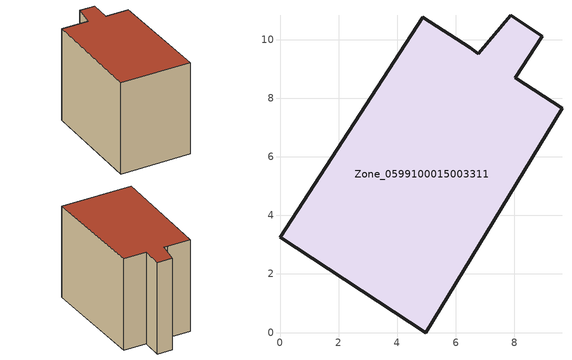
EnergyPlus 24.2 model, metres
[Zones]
Zone_0599100015003311
 floor ground (C_G): 6.49,9.71 6.76,9.51 7.88,10.82 8.96,10.12 8.03,8.69 9.62,7.65 4.98,0 0,3.25 4.88,10.76 z0.84
 wall outside (C_F): 8.03,8.69 8.96,10.12 7.88,10.82 6.76,9.51 6.49,9.71 4.88,10.76 0,3.25 4.98,0 9.62,7.65 8.03,8.69 z0.84:8.8
 roof outside (C_R): 0,3.25 4.98,0 9.62,7.65 8.03,8.69 8.96,10.12 7.88,10.82 6.76,9.51 6.49,9.71 4.88,10.76 z8.8
[BUILDING]
Pand.0599100015003311: North Axis=0; Terrain=City; Loads Convergence Tolerance Value=0.04; Temperature Convergence Tolerance Value=0.4; Solar Distribution=FullExterior; Maximum Number of Warmup Days=25; Minimum Number of Warmup Days=1
[Site:Location]
Rotterdam.The.Hague.AP_ZH_NLD Design_Conditions: Latitude=51.96; Longitude=4.45; Time Zone=1; Elevation=-4.5
[SITE:GROUNDTEMPERATURE:BUILDINGSURFACE]
18, 18, 18, 18, 18, 18, 18, 18, 18, 18, 18, 18
[MATERIAL] Thermal Absorptance=0.9; Solar Absorptance=0.7; Visible Absorptance=0.7
Name | Roughness | Thickness | Conductivity | Density | Specific Heat
G.TI.1965-1974 | MediumSmooth | 0.15 | 0.882353 | 540 | 1210
F.TI.1965-1974 | Rough | 0.3 | 0.697674 | 1920 | 840
R.TI.1965-1974 | MediumRough | 0.2 | 0.232558 | 1500 | 1000
[CONSTRUCTION]
C_G: G.TI.1965-1974
C_F: F.TI.1965-1974
C_R: R.TI.1965-1974
[ZONE]
Zone_0599100015003311: Type=1; Multiplier=1; Ceiling Height=Autocalculate; Volume=Autocalculate; Floor Area=autocalculate; Part of Total Floor Area=Yes
[ZONEINFILTRATION:DESIGNFLOWRATE]
Infil_Zone_0599100015003311: Zone or ZoneList or Space or SpaceList=Zone_0599100015003311; Schedule=AlwaysOn; Design Flow Rate Calculation Method=Flow/Area; Flow Rate per Floor Area=0.003; Constant Term Coefficient=1; Temperature Term Coefficient=0; Velocity Term Coefficient=0; Velocity Squared Term Coefficient=0
[HVACTEMPLATE:ZONE:IDEALLOADSAIRSYSTEM]
Zone_0599100015003311: Maximum Heating Supply Air Temperature=50; Minimum Cooling Supply Air Temperature=13; Maximum Heating Supply Air Humidity Ratio=0.0156; Minimum Cooling Supply Air Humidity Ratio=0.0077; Heating Limit=NoLimit; Cooling Limit=NoLimit; Dehumidification Control Type=ConstantSensibleHeatRatio; Cooling Sensible Heat Ratio=0.7; Dehumidification Setpoint=60; Humidification Control Type=None; Humidification Setpoint=30; Outdoor Air Method=None; Outdoor Air Flow Rate per Person=0.00944; Outdoor Air Flow Rate per Zone Floor Area=0; Outdoor Air Flow Rate per Zone=0; Demand Controlled Ventilation Type=None; Outdoor Air Economizer Type=NoEconomizer; Heat Recovery Type=None; Sensible Heat Recovery Effectiveness=0.7; Latent Heat Recovery Effectiveness=0.65
[ZONECONTROL:THERMOSTAT]
ThermostatControl_Zone_0599100015003311: Zone or ZoneList=Zone_0599100015003311; Control Type Schedule=DualSetpointControlType; Control 1=Thermostat_Zone_0599100015003311; Temperature Difference Between Cutout And Setpoint=0
[THERMOSTATSETPOINT:DUALSETPOINT]
Thermostat_Zone_0599100015003311: Heating Setpoint Temperature Schedule=HeatingSetpoint_Zone_0599100015003311; Cooling Setpoint Temperature Schedule=CoolingSetpoint_Zone_0599100015003311
[SCHEDULE:COMPACT]
HeatingSetpoint_Zone_0599100015003311: Through: 12/31, For: AllDays, Until: 24:00, 21
CoolingSetpoint_Zone_0599100015003311: Through: 12/31, For: AllDays, Until: 24:00, 24
DualSetpointControlType: Through: 12/31, For: AllDays, Until: 24:00, 4
AlwaysOn: Through: 12/31, For: AllDays, Until: 24:00, 1
